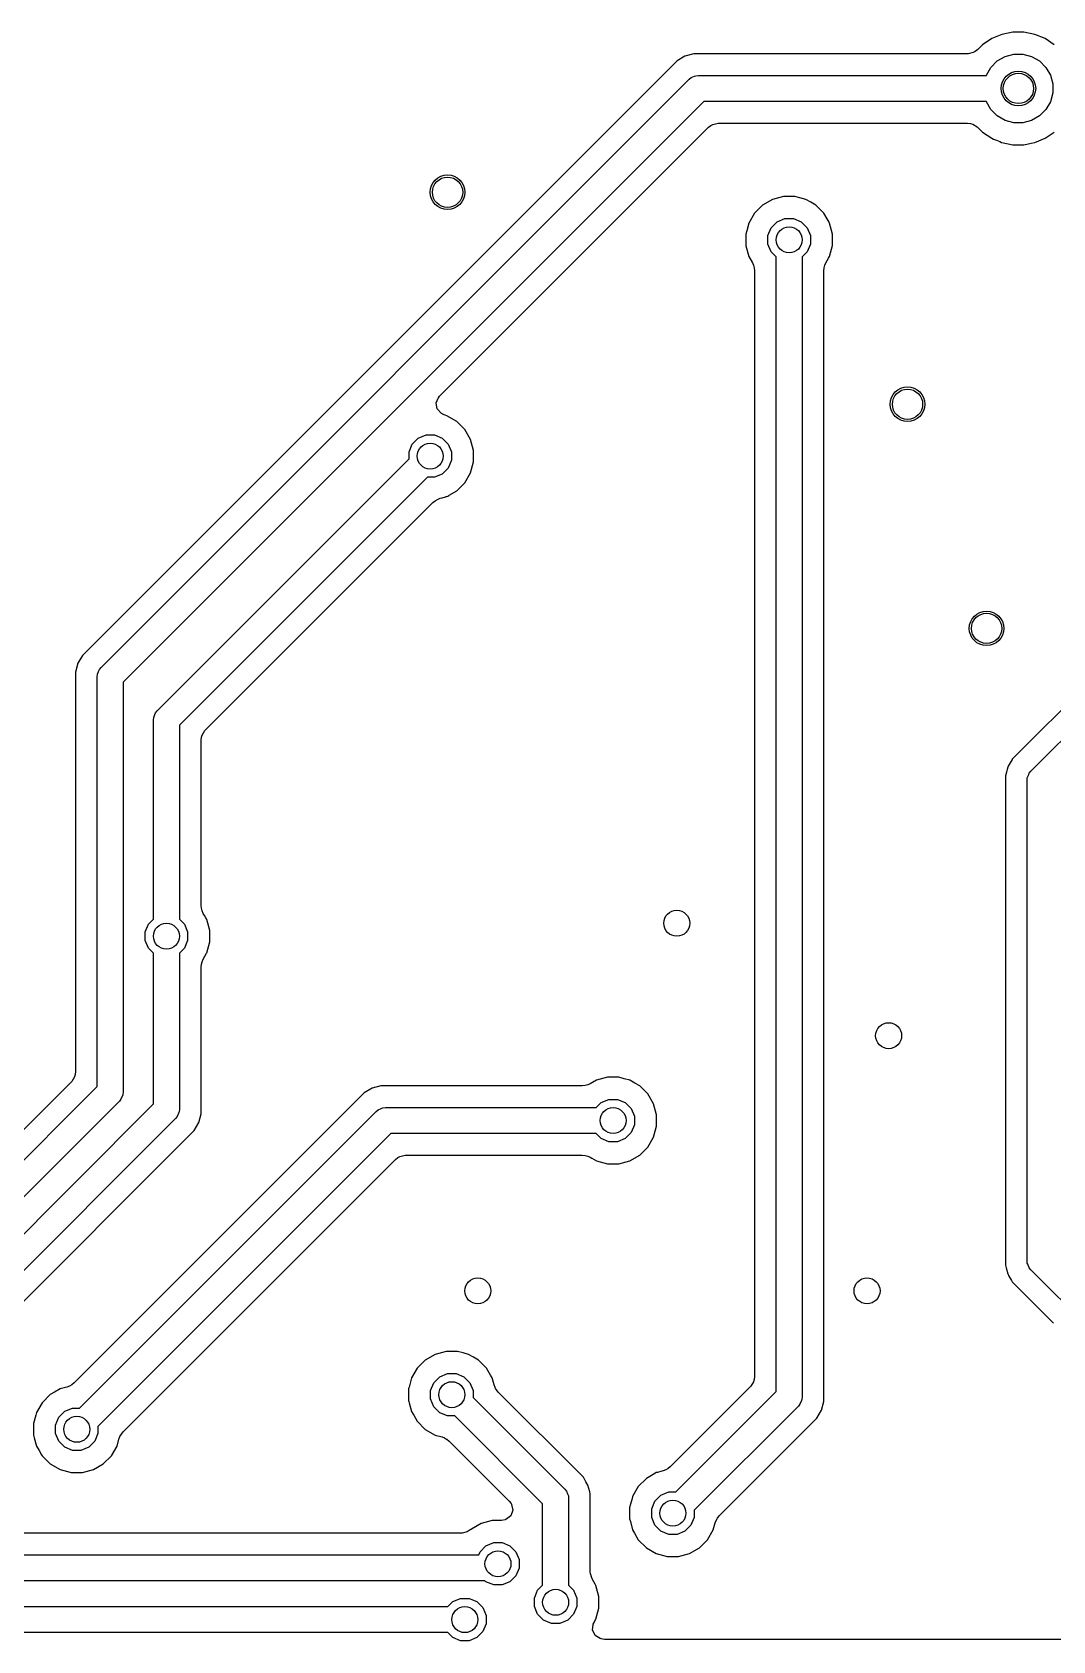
# Model space of a CAD drawing. Header units: inches. Extents: x 0.01 to 5.35, y 0.01 to 3.37.
# Drawn here: x 1.078 to 1.543, y 1.885 to 2.617 of the extents above; entities that cross this region are included whole.
import ezdxf

# ---------------------------------------------------------------- set-up
doc = ezdxf.new("R2010")
doc.units = ezdxf.units.IN
doc.header["$MEASUREMENT"] = 0
doc.layers.add('BLACK', color=250, linetype='CONTINUOUS')

msp = doc.modelspace()

# ---------------------------------------------------------------- linework, layer by layer
at = {"layer": 'BLACK', "linetype": 'CONTINUOUS'}
for p, q in [((1.51488, 2.61427), (1.51068, 2.61147)), ((1.51954, 2.6162), (1.51488, 2.61427)), ((1.51488, 2.61427), (1.51488, 2.61427)), ((1.52449, 2.61719), (1.51954, 2.6162)), ((1.51954, 2.6162), (1.51954, 2.6162)), ((1.51954, 2.6162), (1.51954, 2.6162)), ((1.52953, 2.61719), (1.52449, 2.61719)), ((1.52449, 2.61719), (1.52449, 2.61719)), ((1.52449, 2.61719), (1.52449, 2.61719)), ((1.53448, 2.6162), (1.52953, 2.61719)), ((1.52953, 2.61719), (1.52953, 2.61719)), ((1.52953, 2.61719), (1.52953, 2.61719)), ((1.53914, 2.61427), (1.53448, 2.6162)), ((1.53448, 2.6162), (1.53448, 2.6162)), ((1.53448, 2.6162), (1.53448, 2.6162)), ((1.54333, 2.61147), (1.53914, 2.61427)), ((1.53914, 2.61427), (1.53914, 2.61427)), ((1.53914, 2.61427), (1.53914, 2.61427)), ((1.37926, 2.60734), (1.37525, 2.60627)), ((1.50412, 2.60734), (1.37926, 2.60734)), ((1.50646, 2.60794), (1.50412, 2.60734)), ((1.50737, 2.60844), (1.50646, 2.60794)), ((1.50848, 2.60927), (1.50737, 2.60844)), ((1.51, 2.61079), (1.50848, 2.60927)), ((1.51068, 2.61147), (1.51, 2.61079)), ((1.51, 2.61079), (1.51, 2.61079)), ((1.51068, 2.61147), (1.51068, 2.61147)), ((1.52098, 2.60612), (1.52495, 2.60719)), ((1.52495, 2.60719), (1.52906, 2.60719)), ((1.52906, 2.60719), (1.53303, 2.60612)), ((1.37166, 2.60419), (1.101, 2.33354)), ((1.37525, 2.60627), (1.37166, 2.60419)), ((1.37166, 2.60419), (1.37166, 2.60419)), ((1.37166, 2.60419), (1.37166, 2.60419)), ((1.37525, 2.60627), (1.37525, 2.60627)), ((1.51246, 2.5976), (1.51451, 2.60116)), ((1.51451, 2.60116), (1.51742, 2.60407)), ((1.51742, 2.60407), (1.52098, 2.60612)), ((1.53303, 2.60612), (1.53659, 2.60407)), ((1.53659, 2.60407), (1.5395, 2.60116)), ((1.5395, 2.60116), (1.54156, 2.5976)), ((1.10945, 2.32803), (1.37716, 2.59575)), ((1.37716, 2.59575), (1.37806, 2.59649)), ((1.37806, 2.59649), (1.37956, 2.59711)), ((1.37956, 2.59711), (1.38019, 2.59737)), ((1.38019, 2.59737), (1.38134, 2.59748)), ((1.38134, 2.59748), (1.51243, 2.59748)), ((1.51243, 2.59748), (1.51246, 2.5976)), ((1.54156, 2.5976), (1.54262, 2.59363)), ((1.54262, 2.59363), (1.54262, 2.58952)), ((1.38378, 2.58567), (1.11953, 2.32141)), ((1.51243, 2.58567), (1.38378, 2.58567)), ((1.51246, 2.58555), (1.51243, 2.58567)), ((1.51451, 2.58199), (1.51246, 2.58555)), ((1.54156, 2.58555), (1.5395, 2.58199)), ((1.54262, 2.58952), (1.54156, 2.58555)), ((1.51742, 2.57908), (1.51451, 2.58199)), ((1.52098, 2.57703), (1.51742, 2.57908)), ((1.53659, 2.57908), (1.53303, 2.57703)), ((1.5395, 2.58199), (1.53659, 2.57908)), ((1.26357, 2.4515), (1.38594, 2.57388)), ((1.38594, 2.57388), (1.38706, 2.57471)), ((1.38706, 2.57471), (1.38796, 2.57521)), ((1.38796, 2.57521), (1.3903, 2.57581)), ((1.3903, 2.57581), (1.50383, 2.57581)), ((1.50383, 2.57581), (1.50521, 2.57561)), ((1.50521, 2.57561), (1.5062, 2.57532)), ((1.5062, 2.57532), (1.50828, 2.57409)), ((1.50828, 2.57409), (1.51068, 2.57168)), ((1.51068, 2.57168), (1.51068, 2.57168)), ((1.51068, 2.57168), (1.51488, 2.56888)), ((1.52495, 2.57596), (1.52098, 2.57703)), ((1.52906, 2.57596), (1.52495, 2.57596)), ((1.53303, 2.57703), (1.52906, 2.57596)), ((1.53914, 2.56888), (1.54333, 2.57168)), ((1.51488, 2.56888), (1.51488, 2.56888)), ((1.51488, 2.56888), (1.51572, 2.56853)), ((1.51572, 2.56853), (1.51572, 2.56853)), ((1.51572, 2.56853), (1.51706, 2.56798)), ((1.51706, 2.56798), (1.51851, 2.56738)), ((1.51851, 2.56738), (1.51932, 2.56704)), ((1.51932, 2.56704), (1.51949, 2.56696)), ((1.51949, 2.56696), (1.52449, 2.56596)), ((1.52449, 2.56596), (1.52953, 2.56596)), ((1.52953, 2.56596), (1.53286, 2.56663)), ((1.52953, 2.56596), (1.52953, 2.56596)), ((1.53286, 2.56663), (1.53448, 2.56695)), ((1.53448, 2.56695), (1.53914, 2.56888)), ((1.41507, 2.54104), (1.41058, 2.53845)), ((1.42008, 2.54238), (1.41507, 2.54104)), ((1.41507, 2.54104), (1.41507, 2.54104)), ((1.42527, 2.54238), (1.42008, 2.54238)), ((1.42756, 2.54177), (1.42527, 2.54238)), ((1.42527, 2.54238), (1.42527, 2.54238)), ((1.43028, 2.54104), (1.42756, 2.54177)), ((1.43248, 2.53977), (1.43028, 2.54104)), ((1.78359, 2.54565), (1.52423, 2.2863)), ((1.53267, 2.28079), (1.79446, 2.54258)), ((1.40691, 2.53478), (1.40432, 2.53028)), ((1.41058, 2.53844), (1.40691, 2.53478)), ((1.40691, 2.53478), (1.40691, 2.53478)), ((1.40691, 2.53478), (1.40691, 2.53478)), ((1.41058, 2.53845), (1.41058, 2.53844)), ((1.41058, 2.53844), (1.41058, 2.53844)), ((1.43478, 2.53844), (1.43248, 2.53977)), ((1.43844, 2.53478), (1.43478, 2.53844)), ((1.43991, 2.53223), (1.43844, 2.53478)), ((1.40336, 2.52672), (1.40297, 2.52527)), ((1.40432, 2.53028), (1.40336, 2.52672)), ((1.40432, 2.53028), (1.40432, 2.53028)), ((1.41302, 2.5246), (1.41449, 2.52815)), ((1.41449, 2.52815), (1.41721, 2.53086)), ((1.41721, 2.53086), (1.42076, 2.53233)), ((1.42076, 2.53233), (1.4246, 2.53233)), ((1.4246, 2.53233), (1.42815, 2.53086)), ((1.42815, 2.53086), (1.43086, 2.52815)), ((1.43086, 2.52815), (1.43233, 2.5246)), ((1.44081, 2.53067), (1.43991, 2.53223)), ((1.4409, 2.53053), (1.44081, 2.53067)), ((1.4409, 2.53052), (1.4409, 2.53053)), ((1.44104, 2.53028), (1.4409, 2.53052)), ((1.4409, 2.53052), (1.4409, 2.53052)), ((1.44238, 2.52527), (1.44104, 2.53028)), ((1.40297, 2.52527), (1.40297, 2.52527)), ((1.40297, 2.52527), (1.40297, 2.52008)), ((1.40297, 2.52008), (1.403, 2.51998)), ((1.403, 2.51998), (1.40432, 2.51507)), ((1.41302, 2.52076), (1.41302, 2.5246)), ((1.41449, 2.51721), (1.41302, 2.52076)), ((1.43233, 2.52076), (1.43086, 2.51721)), ((1.43233, 2.5246), (1.43233, 2.52076)), ((1.44104, 2.51507), (1.44238, 2.52008)), ((1.44238, 2.52008), (1.44238, 2.52527)), ((1.40432, 2.51507), (1.40432, 2.51507)), ((1.40432, 2.51507), (1.40593, 2.51227)), ((1.40593, 2.51227), (1.40642, 2.51109)), ((1.41677, 2.51493), (1.41449, 2.51721)), ((1.41677, 1.99855), (1.41677, 2.51493)), ((1.43086, 2.51721), (1.42858, 2.51493)), ((1.42858, 2.51493), (1.42858, 1.9961)), ((1.43893, 2.51109), (1.43942, 2.51227)), ((1.43942, 2.51227), (1.44062, 2.51435)), ((1.44062, 2.51435), (1.44104, 2.51507)), ((1.40642, 2.51109), (1.40674, 2.50989)), ((1.40674, 2.50989), (1.40691, 2.50863)), ((1.40691, 2.50863), (1.40691, 2.00536)), ((1.43844, 2.50863), (1.43861, 2.50989)), ((1.43844, 2.27869), (1.43844, 2.50863)), ((1.43861, 2.50989), (1.43893, 2.51109)), ((1.26205, 2.44841), (1.26206, 2.44847)), ((1.26251, 2.44569), (1.26205, 2.44841)), ((1.26206, 2.44847), (1.26287, 2.45063)), ((1.26436, 2.44366), (1.26251, 2.44569)), ((1.26287, 2.45063), (1.26298, 2.45079)), ((1.26298, 2.45079), (1.26357, 2.4515)), ((1.26483, 2.44337), (1.26436, 2.44366)), ((1.2661, 2.44283), (1.26483, 2.44337)), ((1.2669, 2.44261), (1.2661, 2.44283)), ((1.27139, 2.44002), (1.2669, 2.44261)), ((1.27506, 2.43635), (1.27139, 2.44002)), ((1.25111, 2.42972), (1.25382, 2.43244)), ((1.25382, 2.43244), (1.25737, 2.43391)), ((1.25737, 2.43391), (1.26121, 2.43391)), ((1.26121, 2.43391), (1.26476, 2.43244)), ((1.26476, 2.43244), (1.26748, 2.42972)), ((1.27765, 2.43186), (1.27506, 2.43635)), ((1.279, 2.42685), (1.27765, 2.43186)), ((1.24964, 2.42617), (1.25111, 2.42972)), ((1.24964, 2.42295), (1.24964, 2.42617)), ((1.26748, 2.42972), (1.26894, 2.42617)), ((1.26894, 2.42617), (1.26894, 2.42233)), ((1.279, 2.42166), (1.279, 2.42685)), ((1.13504, 2.30835), (1.24964, 2.42295)), ((1.26476, 2.41607), (1.26121, 2.4146)), ((1.26748, 2.41878), (1.26476, 2.41607)), ((1.26894, 2.42233), (1.26748, 2.41878)), ((1.27506, 2.41215), (1.27765, 2.41665)), ((1.27765, 2.41665), (1.279, 2.42166)), ((1.25799, 2.4146), (1.14512, 2.30173)), ((1.26121, 2.4146), (1.25799, 2.4146)), ((1.27139, 2.40848), (1.27506, 2.41215)), ((1.1567, 2.29936), (1.26051, 2.40317)), ((1.26051, 2.40317), (1.26152, 2.40394)), ((1.26152, 2.40394), (1.26259, 2.40456)), ((1.26259, 2.40456), (1.26377, 2.40505)), ((1.26377, 2.40505), (1.26476, 2.40532)), ((1.26476, 2.40532), (1.26628, 2.40572)), ((1.26628, 2.40572), (1.26658, 2.40581)), ((1.26658, 2.40581), (1.2669, 2.40589)), ((1.2669, 2.40589), (1.26731, 2.406)), ((1.2669, 2.40589), (1.2669, 2.40589)), ((1.26731, 2.406), (1.26774, 2.40638)), ((1.26774, 2.40638), (1.26798, 2.40652)), ((1.26798, 2.40652), (1.27139, 2.40848)), ((1.09893, 2.32994), (1.09785, 2.32593)), ((1.101, 2.33354), (1.09893, 2.32994)), ((1.101, 2.33354), (1.101, 2.33354)), ((1.101, 2.33354), (1.101, 2.33354)), ((1.09785, 2.32593), (1.09785, 2.14414)), ((1.10772, 2.32386), (1.10783, 2.32501)), ((1.10772, 2.13733), (1.10772, 2.32386)), ((1.10783, 2.32501), (1.10831, 2.32617)), ((1.10831, 2.32617), (1.10871, 2.32714)), ((1.10871, 2.32714), (1.10945, 2.32803)), ((1.11953, 2.32141), (1.11953, 2.13488)), ((1.13342, 2.30533), (1.13399, 2.30669)), ((1.13399, 2.30669), (1.1343, 2.30745)), ((1.1343, 2.30745), (1.13504, 2.30835)), ((1.13331, 2.30417), (1.13342, 2.30533)), ((1.13331, 2.21349), (1.13331, 2.30417)), ((1.14512, 2.30173), (1.14512, 2.21349)), ((1.15547, 2.29729), (1.1567, 2.29936)), ((1.15498, 2.29492), (1.15518, 2.29629)), ((1.15498, 2.2198), (1.15498, 2.29492)), ((1.15518, 2.29629), (1.15547, 2.29729)), ((1.52415, 2.28615), (1.52241, 2.28314)), ((1.52423, 2.2863), (1.52415, 2.28615)), ((1.52423, 2.2863), (1.52423, 2.2863)), ((1.52423, 2.2863), (1.52423, 2.2863)), ((1.52423, 2.2863), (1.52423, 2.2863)), ((1.52423, 2.2863), (1.52423, 2.2863)), ((1.43844, 1.99855), (1.43844, 2.27869)), ((1.5217, 2.28101), (1.52108, 2.27869)), ((1.52108, 2.27869), (1.52108, 2.27835)), ((1.52108, 2.27835), (1.52108, 2.05603)), ((1.52186, 2.28158), (1.5217, 2.28101)), ((1.5217, 2.28101), (1.5217, 2.28101)), ((1.5217, 2.28101), (1.5217, 2.28101)), ((1.52216, 2.2827), (1.52186, 2.28158)), ((1.52241, 2.28314), (1.52216, 2.2827)), ((1.52241, 2.28314), (1.52241, 2.28314)), ((1.53094, 2.27661), (1.53106, 2.27777)), ((1.53106, 2.27777), (1.53171, 2.27933)), ((1.53171, 2.27933), (1.53194, 2.2799)), ((1.53194, 2.2799), (1.53267, 2.28079)), ((1.53094, 2.05811), (1.53094, 2.27661)), ((1.15515, 2.21853), (1.15498, 2.2198)), ((1.15547, 2.21733), (1.15515, 2.21853)), ((1.12956, 2.20767), (1.13103, 2.21122)), ((1.13103, 2.21122), (1.13331, 2.21349)), ((1.14512, 2.21349), (1.1474, 2.21122)), ((1.1474, 2.21122), (1.14887, 2.20767)), ((1.15596, 2.21616), (1.15547, 2.21733)), ((1.15655, 2.21512), (1.15596, 2.21616)), ((1.1571, 2.21418), (1.15655, 2.21512)), ((1.15742, 2.21362), (1.1571, 2.21418)), ((1.1571, 2.21418), (1.1571, 2.21418)), ((1.15757, 2.21335), (1.15742, 2.21362)), ((1.15892, 2.20834), (1.15757, 2.21335)), ((1.12956, 2.20383), (1.12956, 2.20767)), ((1.13103, 2.20028), (1.12956, 2.20383)), ((1.14887, 2.20383), (1.1474, 2.20028)), ((1.14887, 2.20767), (1.14887, 2.20383)), ((1.15892, 2.20315), (1.15892, 2.20834)), ((1.13331, 2.198), (1.13103, 2.20028)), ((1.13331, 2.12945), (1.13331, 2.198)), ((1.1474, 2.20028), (1.14512, 2.198)), ((1.14512, 2.198), (1.14512, 2.12701)), ((1.15596, 2.19534), (1.15748, 2.19797)), ((1.15748, 2.19797), (1.15757, 2.19814)), ((1.15757, 2.19814), (1.15892, 2.20315)), ((1.15498, 2.1917), (1.15515, 2.19296)), ((1.15498, 2.12493), (1.15498, 2.1917)), ((1.15515, 2.19296), (1.15547, 2.19416)), ((1.15547, 2.19416), (1.15596, 2.19534)), ((1.09613, 2.13969), (0.95744, 2.001)), ((1.09736, 2.14177), (1.09613, 2.13969)), ((1.09766, 2.14276), (1.09736, 2.14177)), ((1.09785, 2.14414), (1.09766, 2.14276)), ((1.32976, 2.13779), (1.32849, 2.13763)), ((1.33096, 2.13811), (1.32976, 2.13779)), ((1.33213, 2.1386), (1.33096, 2.13811)), ((1.33494, 2.14022), (1.33213, 2.1386)), ((1.33501, 2.14024), (1.33494, 2.14022)), ((1.33995, 2.14156), (1.33501, 2.14024)), ((1.34514, 2.14156), (1.33995, 2.14156)), ((1.34764, 2.14089), (1.34514, 2.14156)), ((1.34514, 2.14156), (1.34514, 2.14156)), ((1.35015, 2.14022), (1.34764, 2.14089)), ((1.3524, 2.13892), (1.35015, 2.14022)), ((1.35464, 2.13763), (1.3524, 2.13892)), ((0.9596, 1.98921), (1.10772, 2.13733)), ((1.1178, 2.13071), (0.96622, 1.97913)), ((1.22922, 2.13448), (1.09717, 2.00242)), ((1.11853, 2.1316), (1.1178, 2.13071)), ((1.11932, 2.13351), (1.11853, 2.1316)), ((1.11941, 2.13373), (1.11932, 2.13351)), ((1.11953, 2.13488), (1.11941, 2.13373)), ((1.23282, 2.13655), (1.22922, 2.13448)), ((1.22922, 2.13448), (1.22922, 2.13448)), ((1.22922, 2.13448), (1.22922, 2.13448)), ((1.23683, 2.13763), (1.23282, 2.13655)), ((1.23282, 2.13655), (1.23282, 2.13655)), ((1.32849, 2.13763), (1.23683, 2.13763)), ((1.33708, 2.13004), (1.34062, 2.13151)), ((1.34062, 2.13151), (1.34446, 2.13151)), ((1.34446, 2.13151), (1.34801, 2.13004)), ((1.35831, 2.13396), (1.35464, 2.13763)), ((1.36091, 2.12946), (1.35831, 2.13396)), ((0.96748, 1.96362), (1.13331, 2.12945)), ((1.09969, 1.99099), (1.23473, 2.12603)), ((1.14412, 2.12373), (1.14339, 2.12283)), ((1.14485, 2.12548), (1.14412, 2.12373)), ((1.145, 2.12586), (1.14485, 2.12548)), ((1.14512, 2.12701), (1.145, 2.12586)), ((1.15391, 2.12092), (1.15498, 2.12493)), ((1.23473, 2.12603), (1.23562, 2.12677)), ((1.23562, 2.12677), (1.23697, 2.12733)), ((1.23697, 2.12733), (1.23775, 2.12765)), ((1.23775, 2.12765), (1.23891, 2.12776)), ((1.23891, 2.12776), (1.3348, 2.12776)), ((1.3348, 2.12776), (1.33708, 2.13004)), ((1.34801, 2.13004), (1.35073, 2.12733)), ((1.35073, 2.12733), (1.3522, 2.12378)), ((1.3522, 2.12378), (1.3522, 2.11994)), ((1.36225, 2.12445), (1.36091, 2.12946)), ((1.36225, 2.11926), (1.36225, 2.12445)), ((1.14339, 2.12283), (0.9741, 1.95354)), ((1.01844, 1.98393), (1.15183, 2.11733)), ((1.24135, 2.11595), (1.10804, 1.98264)), ((1.15183, 2.11733), (1.15286, 2.11911)), ((1.15286, 2.11911), (1.15391, 2.12092)), ((1.3348, 2.11595), (1.24135, 2.11595)), ((1.33708, 2.11367), (1.3348, 2.11595)), ((1.35073, 2.11639), (1.34801, 2.11367)), ((1.3522, 2.11994), (1.35073, 2.11639)), ((1.36091, 2.11425), (1.36225, 2.11926)), ((1.34062, 2.1122), (1.33708, 2.11367)), ((1.34446, 2.1122), (1.34062, 2.1122)), ((1.34801, 2.11367), (1.34446, 2.1122)), ((1.35464, 2.10609), (1.35831, 2.10976)), ((1.35831, 2.10976), (1.36091, 2.11425)), ((1.11947, 1.98012), (1.24351, 2.10416)), ((1.24351, 2.10416), (1.24462, 2.105)), ((1.24462, 2.105), (1.24553, 2.10549)), ((1.24553, 2.10549), (1.24787, 2.10609)), ((1.24787, 2.10609), (1.32849, 2.10609)), ((1.32849, 2.10609), (1.32976, 2.10592)), ((1.32976, 2.10592), (1.33096, 2.1056)), ((1.33096, 2.1056), (1.33213, 2.10512)), ((1.33213, 2.10512), (1.33292, 2.10466)), ((1.33292, 2.10466), (1.33494, 2.1035)), ((1.33494, 2.1035), (1.33995, 2.10215)), ((1.33995, 2.10215), (1.33995, 2.10215)), ((1.33995, 2.10215), (1.34514, 2.10215)), ((1.34514, 2.10215), (1.35015, 2.1035)), ((1.34514, 2.10215), (1.34514, 2.10215)), ((1.35015, 2.1035), (1.35464, 2.10609)), ((1.53106, 2.05696), (1.53094, 2.05811)), ((1.52108, 2.05603), (1.52139, 2.05488)), ((1.52139, 2.05488), (1.52216, 2.05202)), ((1.52216, 2.05202), (1.52244, 2.05154)), ((1.52244, 2.05154), (1.52254, 2.05137)), ((1.52254, 2.05137), (1.52254, 2.05137)), ((1.52254, 2.05137), (1.52385, 2.04909)), ((1.53127, 2.05645), (1.53106, 2.05696)), ((1.53194, 2.05483), (1.53127, 2.05645)), ((1.53267, 2.05393), (1.53194, 2.05483)), ((1.57247, 2.01414), (1.53267, 2.05393)), ((1.52385, 2.04909), (1.52423, 2.04843)), ((1.52423, 2.04843), (1.54305, 2.02962)), ((1.26153, 2.01545), (1.25704, 2.01285)), ((1.26654, 2.01679), (1.26153, 2.01545)), ((1.26153, 2.01545), (1.26153, 2.01545)), ((1.27173, 2.01679), (1.26654, 2.01679)), ((1.27423, 2.01612), (1.27173, 2.01679)), ((1.27173, 2.01679), (1.27173, 2.01679)), ((1.27674, 2.01545), (1.27423, 2.01612)), ((1.27899, 2.01415), (1.27674, 2.01545)), ((1.28123, 2.01285), (1.27899, 2.01415)), ((1.25337, 2.00919), (1.25077, 2.00469)), ((1.25703, 2.01285), (1.25337, 2.00919)), ((1.25337, 2.00919), (1.25337, 2.00919)), ((1.25337, 2.00919), (1.25337, 2.00919)), ((1.25704, 2.01285), (1.25703, 2.01285)), ((1.25703, 2.01285), (1.25703, 2.01285)), ((1.26367, 2.00527), (1.26721, 2.00674)), ((1.26721, 2.00674), (1.27105, 2.00674)), ((1.27105, 2.00674), (1.2746, 2.00527)), ((1.2849, 2.00919), (1.28123, 2.01285)), ((1.28676, 2.00597), (1.2849, 2.00919)), ((1.09078, 1.9997), (1.08829, 1.99826)), ((1.09391, 2.00054), (1.09078, 1.9997)), ((1.09078, 1.9997), (1.09078, 1.9997)), ((1.09078, 1.9997), (1.09078, 1.9997)), ((1.09078, 1.9997), (1.09078, 1.9997)), ((1.09508, 2.00103), (1.09391, 2.00054)), ((1.09616, 2.00165), (1.09508, 2.00103)), ((1.09717, 2.00242), (1.09616, 2.00165)), ((1.24956, 2.00017), (1.24943, 1.99968)), ((1.24943, 1.99968), (1.24943, 1.99449)), ((1.24965, 2.0005), (1.24956, 2.00017)), ((1.25077, 2.00469), (1.24965, 2.0005)), ((1.25077, 2.00469), (1.25077, 2.00469)), ((1.25077, 2.00469), (1.25077, 2.00469)), ((1.25077, 2.00469), (1.25077, 2.00469)), ((1.25948, 1.99901), (1.26095, 2.00255)), ((1.25948, 1.99517), (1.25948, 1.99901)), ((1.26095, 2.00255), (1.26367, 2.00527)), ((1.2746, 2.00527), (1.27732, 2.00255)), ((1.27732, 2.00255), (1.27879, 1.99901)), ((1.27879, 1.99901), (1.27879, 1.99578)), ((1.2875, 2.00469), (1.28676, 2.00597)), ((1.28833, 2.00157), (1.2875, 2.00469)), ((1.2875, 2.00469), (1.2875, 2.00469)), ((1.28882, 2.00039), (1.28833, 2.00157)), ((1.28907, 1.99996), (1.28882, 2.00039)), ((1.28944, 1.99931), (1.28907, 1.99996)), ((1.29022, 1.9983), (1.28944, 1.99931)), ((1.40519, 2.00091), (1.36855, 1.96427)), ((1.40642, 2.00299), (1.40519, 2.00091)), ((1.40671, 2.00398), (1.40642, 2.00299)), ((1.40691, 2.00536), (1.40671, 2.00398)), ((1.08262, 1.99344), (1.08002, 1.98894)), ((1.08629, 1.99711), (1.08262, 1.99344)), ((1.08262, 1.99344), (1.08262, 1.99344)), ((1.08262, 1.99344), (1.08262, 1.99344)), ((1.08829, 1.99826), (1.08629, 1.99711)), ((1.08629, 1.99711), (1.08629, 1.99711)), ((1.24943, 1.99449), (1.24955, 1.99403)), ((1.24955, 1.99403), (1.24972, 1.99342)), ((1.24972, 1.99342), (1.25077, 1.98948)), ((1.26095, 1.99162), (1.25948, 1.99517)), ((1.26367, 1.9889), (1.26095, 1.99162)), ((1.27879, 1.99578), (1.32055, 1.95402)), ((1.329, 1.95952), (1.29022, 1.9983)), ((1.37106, 1.95284), (1.41677, 1.99855)), ((1.42685, 1.99193), (1.37941, 1.94449)), ((1.42759, 1.99282), (1.42685, 1.99193)), ((1.42827, 1.99447), (1.42759, 1.99282)), ((1.42847, 1.99495), (1.42827, 1.99447)), ((1.42858, 1.9961), (1.42847, 1.99495)), ((1.43737, 1.99002), (1.43844, 1.99403)), ((1.43844, 1.99854), (1.43844, 1.99855)), ((1.43844, 1.99848), (1.43844, 1.99854)), ((1.43844, 1.99818), (1.43844, 1.99848)), ((1.43844, 1.99403), (1.43844, 1.99818)), ((1.07972, 1.98781), (1.07868, 1.98393)), ((1.08002, 1.98892), (1.07972, 1.98781)), ((1.07972, 1.98781), (1.07972, 1.98781)), ((1.07972, 1.98781), (1.07972, 1.98781)), ((1.08002, 1.98894), (1.08002, 1.98894)), ((1.08002, 1.98894), (1.08002, 1.98892)), ((1.08873, 1.98326), (1.0902, 1.98681)), ((1.0902, 1.98681), (1.09292, 1.98952)), ((1.09292, 1.98952), (1.09647, 1.99099)), ((1.09647, 1.99099), (1.09969, 1.99099)), ((1.25077, 1.98948), (1.25151, 1.9882)), ((1.25151, 1.9882), (1.2518, 1.9877)), ((1.2518, 1.9877), (1.2518, 1.9877)), ((1.2518, 1.9877), (1.25337, 1.98499)), ((1.25337, 1.98499), (1.25337, 1.98499)), ((1.25337, 1.98499), (1.25337, 1.98499)), ((1.25337, 1.98499), (1.25703, 1.98132)), ((1.26721, 1.98743), (1.26367, 1.9889)), ((1.27044, 1.98743), (1.26721, 1.98743)), ((1.31047, 1.9474), (1.27044, 1.98743)), ((1.39085, 1.94197), (1.43529, 1.98642)), ((1.43529, 1.98642), (1.43737, 1.99002)), ((1.07868, 1.98393), (1.07868, 1.97874)), ((1.07868, 1.97874), (1.07905, 1.97738)), ((1.07905, 1.97738), (1.08002, 1.97373)), ((1.08873, 1.97942), (1.08873, 1.98326)), ((1.0902, 1.97587), (1.08873, 1.97942)), ((1.10804, 1.97942), (1.10657, 1.97587)), ((1.10804, 1.98264), (1.10804, 1.97942)), ((1.11675, 1.97373), (1.11759, 1.97686)), ((1.11759, 1.97686), (1.11807, 1.97804)), ((1.11807, 1.97804), (1.11869, 1.97911)), ((1.11869, 1.97911), (1.11947, 1.98012)), ((1.25703, 1.98132), (1.26153, 1.97872)), ((1.26153, 1.97872), (1.26153, 1.97872)), ((1.26153, 1.97872), (1.26153, 1.97872)), ((1.26153, 1.97872), (1.26466, 1.97789)), ((1.26466, 1.97789), (1.26583, 1.9774)), ((1.26583, 1.9774), (1.26677, 1.97686)), ((1.26677, 1.97686), (1.26691, 1.97678)), ((1.26691, 1.97678), (1.26792, 1.976)), ((1.08002, 1.97373), (1.08122, 1.97166)), ((1.08122, 1.97166), (1.08122, 1.97166)), ((1.08122, 1.97166), (1.08233, 1.96973)), ((1.08233, 1.96973), (1.08262, 1.96924)), ((1.09292, 1.97315), (1.0902, 1.97587)), ((1.09647, 1.97169), (1.09292, 1.97315)), ((1.10031, 1.97169), (1.09647, 1.97169)), ((1.10385, 1.97315), (1.10031, 1.97169)), ((1.10657, 1.97587), (1.10385, 1.97315)), ((1.11415, 1.96924), (1.11675, 1.97373)), ((1.26792, 1.976), (1.29525, 1.94867)), ((1.08262, 1.96924), (1.08629, 1.96557)), ((1.08629, 1.96557), (1.09078, 1.96298)), ((1.09078, 1.96298), (1.09579, 1.96163)), ((1.10098, 1.96163), (1.10599, 1.96298)), ((1.10599, 1.96298), (1.11048, 1.96557)), ((1.11048, 1.96557), (1.11415, 1.96924)), ((1.36473, 1.96224), (1.36278, 1.96171)), ((1.36528, 1.96239), (1.36473, 1.96224)), ((1.36473, 1.96224), (1.36473, 1.96224)), ((1.36646, 1.96287), (1.36528, 1.96239)), ((1.36754, 1.9635), (1.36646, 1.96287)), ((1.36855, 1.96427), (1.36754, 1.9635)), ((1.09579, 1.96163), (1.09579, 1.96163)), ((1.09579, 1.96163), (1.10098, 1.96163)), ((1.10098, 1.96163), (1.10098, 1.96163)), ((1.33019, 1.95745), (1.329, 1.95952)), ((1.33107, 1.95593), (1.33019, 1.95745)), ((1.33191, 1.95281), (1.33107, 1.95593)), ((1.35399, 1.95529), (1.3514, 1.95079)), ((1.35766, 1.95895), (1.35399, 1.95529)), ((1.35399, 1.95529), (1.35399, 1.95529)), ((1.35399, 1.95529), (1.35399, 1.95529)), ((1.3616, 1.96123), (1.35766, 1.95895)), ((1.35766, 1.95895), (1.35766, 1.95895)), ((1.36212, 1.96163), (1.3616, 1.96123)), ((1.36278, 1.96171), (1.36212, 1.96163)), ((1.29525, 1.94867), (1.29609, 1.94756)), ((1.29609, 1.94756), (1.29625, 1.94725)), ((1.32055, 1.95402), (1.32129, 1.95312)), ((1.32129, 1.95312), (1.32179, 1.95191)), ((1.32179, 1.95191), (1.32217, 1.95099)), ((1.32217, 1.95099), (1.32228, 1.94984)), ((1.32228, 1.94984), (1.32228, 1.91034)), ((1.33213, 1.95199), (1.33191, 1.95281)), ((1.33215, 1.95192), (1.33213, 1.95199)), ((1.33215, 1.94604), (1.33215, 1.95192)), ((1.35115, 1.94986), (1.35045, 1.94725)), ((1.3514, 1.95079), (1.35115, 1.94986)), ((1.3514, 1.95079), (1.3514, 1.95079)), ((1.36011, 1.94511), (1.36158, 1.94866)), ((1.36158, 1.94866), (1.36429, 1.95137)), ((1.36429, 1.95137), (1.36784, 1.95284)), ((1.36784, 1.95284), (1.37106, 1.95284)), ((1.29344, 1.94015), (1.29173, 1.93984)), ((1.29372, 1.94025), (1.29344, 1.94015)), ((1.29592, 1.9419), (1.29372, 1.94025)), ((1.29372, 1.94025), (1.29372, 1.94025)), ((1.29688, 1.94448), (1.29592, 1.9419)), ((1.29625, 1.94725), (1.2963, 1.94717)), ((1.2963, 1.94717), (1.29688, 1.94448)), ((1.31047, 1.91034), (1.31047, 1.9474)), ((1.33215, 1.94578), (1.33215, 1.94604)), ((1.33215, 1.91665), (1.33215, 1.94578)), ((1.35045, 1.94725), (1.35006, 1.94578)), ((1.35006, 1.94578), (1.35006, 1.94059)), ((1.35006, 1.94059), (1.3504, 1.93933)), ((1.35045, 1.94725), (1.35045, 1.94725)), ((1.36011, 1.94127), (1.36011, 1.94511)), ((1.36158, 1.93772), (1.36011, 1.94127)), ((1.37941, 1.94127), (1.37795, 1.93772)), ((1.37941, 1.94449), (1.37941, 1.94127)), ((1.38945, 1.93989), (1.39007, 1.94096)), ((1.39007, 1.94096), (1.39085, 1.94197)), ((1.27381, 1.93411), (1.01509, 1.93411)), ((1.27615, 1.93471), (1.27381, 1.93411)), ((1.27706, 1.93521), (1.27615, 1.93471)), ((1.27782, 1.93578), (1.27706, 1.93521)), ((1.27785, 1.93575), (1.27782, 1.93578)), ((1.27803, 1.9359), (1.27785, 1.93575)), ((1.27804, 1.9359), (1.27803, 1.9359)), ((1.28253, 1.9385), (1.27804, 1.9359)), ((1.28754, 1.93984), (1.28253, 1.9385)), ((1.29173, 1.93984), (1.28754, 1.93984)), ((1.3504, 1.93933), (1.3514, 1.93558)), ((1.3514, 1.93558), (1.35227, 1.93407)), ((1.35227, 1.93407), (1.35227, 1.93407)), ((1.35227, 1.93407), (1.35399, 1.93109)), ((1.36429, 1.935), (1.36158, 1.93772)), ((1.36784, 1.93353), (1.36429, 1.935)), ((1.37168, 1.93353), (1.36784, 1.93353)), ((1.37523, 1.935), (1.37168, 1.93353)), ((1.37795, 1.93772), (1.37523, 1.935)), ((1.38553, 1.93109), (1.38812, 1.93558)), ((1.38812, 1.93558), (1.38896, 1.93871)), ((1.38896, 1.93871), (1.38945, 1.93989)), ((1.28139, 1.92425), (1.28195, 1.9256)), ((1.28195, 1.9256), (1.28467, 1.92832)), ((1.28467, 1.92832), (1.28821, 1.92979)), ((1.28821, 1.92979), (1.29205, 1.92979)), ((1.29205, 1.92979), (1.2956, 1.92832)), ((1.2956, 1.92832), (1.29832, 1.9256)), ((1.29832, 1.9256), (1.29979, 1.92205)), ((1.35399, 1.93109), (1.35399, 1.93109)), ((1.35399, 1.93109), (1.35399, 1.93109)), ((1.35399, 1.93109), (1.35766, 1.92742)), ((1.35766, 1.92742), (1.36216, 1.92482)), ((1.37737, 1.92482), (1.38186, 1.92742)), ((1.38186, 1.92742), (1.38553, 1.93109)), ((1.01717, 1.92425), (1.28139, 1.92425)), ((1.29979, 1.91821), (1.29832, 1.91467)), ((1.29979, 1.92205), (1.29979, 1.91821)), ((1.36216, 1.92482), (1.36717, 1.92348)), ((1.36717, 1.92348), (1.36717, 1.92348)), ((1.36717, 1.92348), (1.37236, 1.92348)), ((1.37236, 1.92348), (1.37737, 1.92482)), ((1.37236, 1.92348), (1.37236, 1.92348)), ((1.28417, 1.91244), (1.01961, 1.91244)), ((1.28467, 1.91195), (1.28417, 1.91244)), ((1.28821, 1.91048), (1.28467, 1.91195)), ((1.2956, 1.91195), (1.29205, 1.91048)), ((1.29832, 1.91467), (1.2956, 1.91195)), ((1.33231, 1.91538), (1.33215, 1.91665)), ((1.33235, 1.91526), (1.33231, 1.91538)), ((1.33263, 1.91419), (1.33235, 1.91526)), ((1.33312, 1.91301), (1.33263, 1.91419)), ((1.33437, 1.91084), (1.33312, 1.91301)), ((1.33474, 1.9102), (1.33437, 1.91084)), ((1.26957, 1.90291), (1.27312, 1.90438)), ((1.27312, 1.90438), (1.27696, 1.90438)), ((1.27696, 1.90438), (1.28051, 1.90291)), ((1.29205, 1.91048), (1.28821, 1.91048)), ((1.30672, 1.90452), (1.30819, 1.90807)), ((1.30672, 1.90068), (1.30672, 1.90452)), ((1.30819, 1.90807), (1.31047, 1.91034)), ((1.32228, 1.91034), (1.32456, 1.90807)), ((1.32456, 1.90807), (1.32603, 1.90452)), ((1.32603, 1.90452), (1.32603, 1.90068)), ((1.33608, 1.90519), (1.33474, 1.9102)), ((1.33608, 1.9), (1.33608, 1.90519)), ((1.04472, 1.90063), (1.26729, 1.90063)), ((1.26729, 1.90063), (1.26957, 1.90291)), ((1.28051, 1.90291), (1.28322, 1.90019)), ((1.28322, 1.90019), (1.28469, 1.89664)), ((1.28469, 1.89664), (1.28469, 1.8928)), ((1.30819, 1.89713), (1.30672, 1.90068)), ((1.31091, 1.89441), (1.30819, 1.89713)), ((1.32456, 1.89713), (1.32185, 1.89441)), ((1.32603, 1.90068), (1.32456, 1.89713)), ((1.33474, 1.89499), (1.33608, 1.9)), ((1.28322, 1.88926), (1.28051, 1.88654)), ((1.28469, 1.8928), (1.28322, 1.88926)), ((1.31446, 1.89295), (1.31091, 1.89441)), ((1.3183, 1.89295), (1.31446, 1.89295)), ((1.32185, 1.89441), (1.3183, 1.89295)), ((1.33318, 1.89013), (1.3334, 1.89242)), ((1.33319, 1.89006), (1.33318, 1.89013)), ((1.33433, 1.88756), (1.33319, 1.89006)), ((1.33319, 1.89006), (1.33319, 1.89006)), ((1.3334, 1.89242), (1.33346, 1.89261)), ((1.33346, 1.89261), (1.33385, 1.89345)), ((1.33385, 1.89345), (1.33387, 1.89349)), ((1.33387, 1.89349), (1.33474, 1.89499)), ((1.26729, 1.88882), (1.04717, 1.88882)), ((1.26957, 1.88654), (1.26729, 1.88882)), ((1.27312, 1.88507), (1.26957, 1.88654)), ((1.27696, 1.88507), (1.27312, 1.88507)), ((1.28051, 1.88654), (1.27696, 1.88507)), ((1.33665, 1.88607), (1.33433, 1.88756)), ((1.33717, 1.88592), (1.33665, 1.88607)), ((1.33855, 1.88572), (1.33717, 1.88592)), ((1.87058, 1.88572), (1.33855, 1.88572))]:
    msp.add_line(p, q, dxfattribs=at)
at = {"layer": 'BLACK'}
for centre, radius in [((1.52701, 2.59157), 0.00787), ((1.26717, 2.54433), 0.00787), ((1.42268, 2.52268), 0.00591), ((1.47654, 2.44786), 0.00787), ((1.25929, 2.42425), 0.00591), ((1.51254, 2.34586), 0.00787), ((1.13921, 2.20575), 0.00591), ((1.3715, 2.21165), 0.00591), ((1.46795, 2.16047), 0.00591), ((1.34254, 2.12186), 0.00591), ((1.28094, 2.04433), 0.00591), ((1.45811, 2.04433), 0.00591), ((1.26913, 1.99709), 0.00591), ((1.09839, 1.98134), 0.00591), ((1.36976, 1.94319), 0.00591), ((1.29013, 1.92013), 0.00591), ((1.31638, 1.9026), 0.00591), ((1.27504, 1.89472), 0.00591)]:
    msp.add_circle(centre, radius, dxfattribs=at)
at = {"layer": 'WHITE'}
for centre, radius in [((1.52701, 2.59157), 0.00689), ((1.26717, 2.54433), 0.00689), ((1.42268, 2.52268), 0.00591), ((1.47654, 2.44786), 0.00689), ((1.25929, 2.42425), 0.00591), ((1.51254, 2.34586), 0.00689), ((1.13921, 2.20575), 0.00591), ((1.3715, 2.21165), 0.00591), ((1.46795, 2.16047), 0.00591), ((1.34254, 2.12186), 0.00591), ((1.28094, 2.04433), 0.00591), ((1.45811, 2.04433), 0.00591), ((1.26913, 1.99709), 0.00591), ((1.09839, 1.98134), 0.00591), ((1.36976, 1.94319), 0.00591), ((1.29013, 1.92013), 0.00591), ((1.31638, 1.9026), 0.00591), ((1.27504, 1.89472), 0.00591)]:
    msp.add_circle(centre, radius, dxfattribs=at)

doc.saveas('drawing.dxf')
